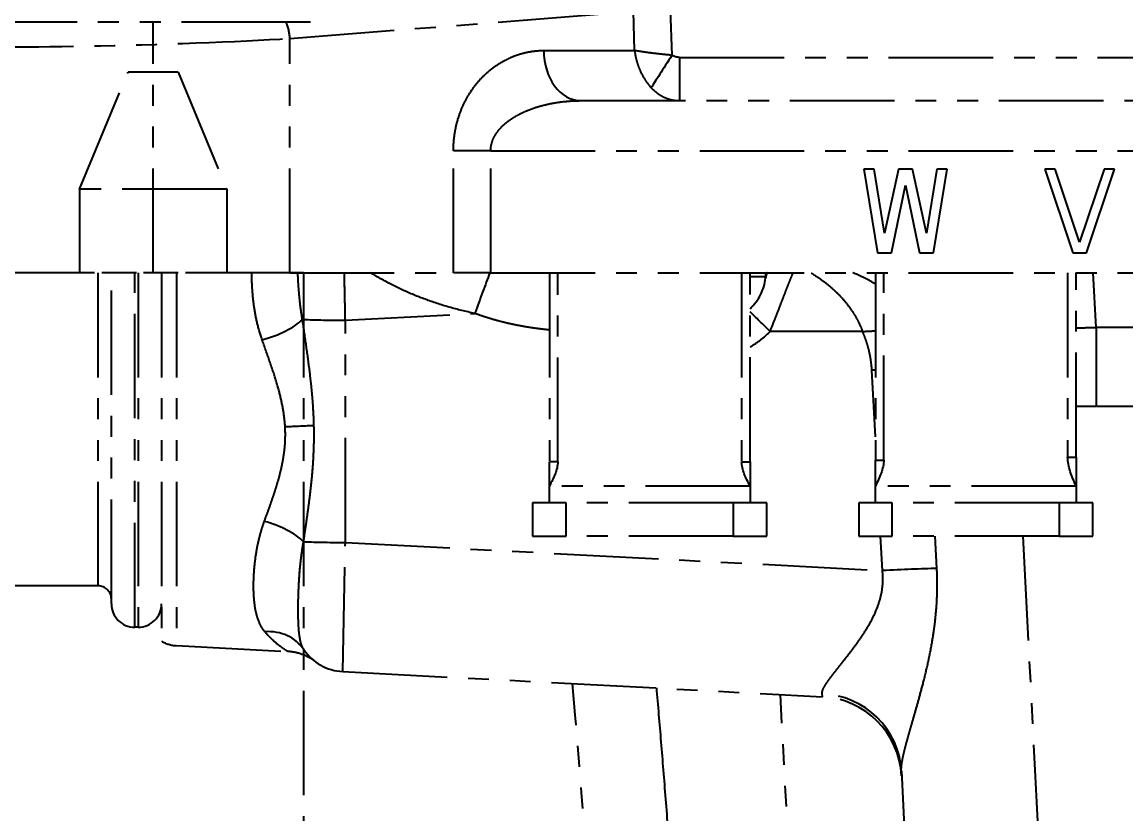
# Model space of a CAD drawing. Header units: inches. Extents: x 0 to 77285, y -118 to 40065.
# Drawn here: x 69320.9 to 69386.9, y 25472.9 to 25520.2 of the extents above; entities that cross this region are included whole.
import ezdxf

# ---------------------------------------------------------------- set-up
doc = ezdxf.new("R2010")
doc.units = ezdxf.units.IN
doc.header["$LTSCALE"] = 5
doc.header["$MEASUREMENT"] = 0
doc.linetypes.add('PHANTOM', pattern=[2.5, 1.25, -0.25, 0.25, -0.25, 0.25, -0.25])
doc.layers.add('66', color=6, linetype='PHANTOM')
doc.styles.add('SCI', font='')
doc.styles.get('SCI').set_extended_font_data('Gulim')
doc.dimstyles.new('SCH', dxfattribs={"dimtxt": 2.5, "dimasz": 2, "dimexe": 1.25, "dimexo": 0.625, "dimtad": 1, "dimdec": 8, "dimtxsty": 'SCI', "dimcen": 2.5, "dimclrd": 4, "dimclre": 4, "dimclrt": 7, "dimadec": 8, "dimazin": 2, "dimtfac": 1, "dimtdec": 8, "dimtmove": 0, "dimatfit": 3, "dimfxl": 1, "dimarcsym": 0})

# ---------------------------------------------------------------- blocks, each defined once
blk = doc.blocks.new('A$C7a536cec')
for p, q in [((37.6, 123), (40.5, 130)), ((43.5, 130), (40.5, 130)), ((43.5, 130), (46.4, 123)), ((37.6, 123), (37.6, 118)), ((46.4, 123), (37.6, 123)), ((46.4, 123), (46.4, 118)), ((51, 118), (33, 118)), ((51, 118), (51, 35))]:
    blk.add_line(p, q)
blk = doc.blocks.new('A$C70e98cdd')
for p, q in [((-132.324, 109.522), (-111.777, 111.129)), ((-111.704, 108.8), (-111.777, 111.129)), ((-109.462, 108.516), (-109.547, 111.234)), ((-132.549, 110.5), (-150.992, 110.5)), ((-140.499, 95.5), (-140.499, 110.5)), ((-131.08, 110.5), (-132.549, 110.5)), ((-132.324, 95.5), (-132.324, 109.522)), ((-117.136, 108.8), (-111.704, 108.8)), ((-109.008, 108.387), (-61.199, 108.387)), ((-109.008, 108.387), (-109.008, 105.8)), ((-120.545, 107.456), (-120.545, 107.455)), ((-114.907, 105.8), (-55.824, 105.8)), ((-120.309, 102.8), (-122.539, 102.8)), ((-122.539, 95.5), (-122.539, 102.8)), ((-120.309, 102.8), (-57.227, 102.8)), ((-120.309, 95.5), (-120.309, 102.8)), ((-97.999, 101.7), (-97.165, 96.7)), ((-97.374, 101.7), (-97.999, 101.7)), ((-96.749, 97.87), (-97.374, 101.7)), ((-95.915, 101.7), (-96.749, 97.87)), ((-95.082, 101.7), (-95.915, 101.7)), ((-94.249, 97.87), (-95.082, 101.7)), ((-93.624, 101.7), (-94.249, 97.87)), ((-93.832, 96.7), (-92.999, 101.7)), ((-92.999, 101.7), (-93.624, 101.7)), ((-86.54, 101.7), (-87.165, 101.7)), ((-87.165, 101.7), (-85.499, 96.7)), ((-85.082, 97.338), (-86.54, 101.7)), ((-83.624, 101.7), (-85.082, 97.338)), ((-84.665, 96.7), (-82.999, 101.7)), ((-82.999, 101.7), (-83.624, 101.7)), ((-96.332, 96.7), (-95.499, 100.743)), ((-95.499, 100.743), (-94.665, 96.7)), ((-97.165, 96.7), (-96.332, 96.7)), ((-94.665, 96.7), (-93.832, 96.7)), ((-85.499, 96.7), (-84.665, 96.7)), ((-132.324, 95.5), (-151.499, 95.5)), ((-143.799, 95.5), (-143.799, 76.775)), ((-142.999, 75.7), (-142.999, 95.5)), ((-141.599, 74.3), (-141.599, 95.5)), ((-141.399, 95.5), (-141.399, 74.3)), ((-139.999, 95.5), (-139.999, 73.466)), ((-139.103, 95.5), (-139.103, 73.201)), ((-132.324, 95.5), (-122.539, 95.5)), ((-120.309, 95.5), (-122.539, 95.5)), ((-120.309, 95.5), (-57.227, 95.5)), ((-116.799, 95.5), (-116.799, 84.192)), ((-116.299, 84.192), (-116.299, 95.5)), ((-105.299, 95.5), (-105.299, 84.2)), ((-104.799, 84.2), (-104.799, 95.5)), ((-104.799, 95.275), (-103.883, 95.275)), ((-97.299, 95.5), (-97.299, 84.301)), ((-96.799, 84.301), (-96.799, 95.5)), ((-85.799, 95.5), (-85.799, 84.482)), ((-85.299, 84.482), (-85.299, 95.5)), ((-84.102, 92.238), (-84.273, 95.5)), ((-129.004, 92.668), (-121.265, 93.073)), ((-129.004, 79.374), (-129.004, 92.668)), ((-98.068, 91.991), (-103.598, 91.989)), ((-77.799, 92.238), (-84.102, 92.238)), ((-84.102, 92.238), (-84.102, 87.5)), ((-97.299, 85.697), (-97.507, 89.672)), ((-84.102, 87.5), (-85.299, 87.5)), ((-77.799, 87.5), (-84.102, 87.5)), ((-116.799, 82.75), (-116.799, 84.192)), ((-116.299, 84.192), (-116.799, 84.192)), ((-105.299, 84.2), (-104.799, 84.2)), ((-104.799, 84.2), (-104.799, 82.75)), ((-97.299, 82.75), (-97.299, 84.301)), ((-97.299, 84.301), (-96.799, 84.301)), ((-85.799, 84.482), (-85.299, 84.482)), ((-85.299, 84.482), (-85.299, 82.75)), ((-116.799, 81.75), (-116.799, 82.75)), ((-104.799, 82.75), (-116.799, 82.75)), ((-104.799, 82.75), (-104.799, 81.75)), ((-85.299, 82.75), (-97.299, 82.75)), ((-97.299, 81.75), (-97.299, 82.75)), ((-85.299, 82.75), (-85.299, 81.75)), ((-115.799, 81.75), (-117.799, 81.75)), ((-117.799, 81.75), (-117.799, 79.75)), ((-105.799, 81.75), (-115.799, 81.75)), ((-115.799, 79.75), (-115.799, 81.75)), ((-103.799, 81.75), (-105.799, 81.75)), ((-105.799, 81.75), (-105.799, 79.75)), ((-103.799, 79.75), (-103.799, 81.75)), ((-96.299, 81.75), (-98.299, 81.75)), ((-98.299, 81.75), (-98.299, 79.75)), ((-86.299, 81.75), (-96.299, 81.75)), ((-96.299, 79.75), (-96.299, 81.75)), ((-84.299, 81.75), (-86.299, 81.75)), ((-86.299, 81.75), (-86.299, 79.75)), ((-84.299, 79.75), (-84.299, 81.75)), ((-129.156, 71.651), (-129.004, 79.374)), ((-129.004, 79.374), (-96.878, 77.69)), ((-117.799, 79.75), (-115.799, 79.75)), ((-105.799, 79.75), (-115.799, 79.75)), ((-105.799, 79.75), (-103.799, 79.75)), ((-98.299, 79.75), (-96.299, 79.75)), ((-96.878, 77.69), (-96.986, 79.75)), ((-86.299, 79.75), (-96.299, 79.75)), ((-93.622, 77.819), (-93.723, 79.75)), ((-88.487, 79.75), (-87.456, 60.081)), ((-86.299, 79.75), (-84.299, 79.75)), ((-143.799, 76.775), (-155.399, 76.775)), ((-141.399, 74.3), (-141.599, 74.3)), ((-139.103, 73.201), (-132.453, 72.852)), ((-129.156, 71.651), (-100.463, 70.147)), ((-102.233, 56.081), (-102.977, 70.279)), ((-100.463, 70.147), (-100.485, 70.33)), ((-95.747, 65.712), (-95.445, 59.942))]:
    blk.add_line(p, q)
for centre, radius, start, end in [((-106.844, 95.55), 3, 312.9866, 353.0279), ((-100.039, 90.03), 3, 41.25675, 41.25761), ((-143.799, 75.975), 0.8, 0, 90), ((-141.599, 75.7), 1.4, 180, 270), ((-141.399, 75.7), 1.4, 270, 0), ((-138.999, 75.198), 2, 240, 267), ((-128.999, 74.647), 3, 214.09226, 267), ((-100.725, 65.154), 5, 3, 87)]:
    blk.add_arc(centre, radius, start, end)
for centre, major_axis, ratio, start_param, end_param in [((-133.81, 109.522), (0.156, -1.994), 0.742129, 1.512816, 2.02456), ((-140.499, 109.497), (11, 0.334), 0.030292, 3.140673, 5.549228), ((-114.907, 108.8), (0, -3), 0.743145, 4.712389, 6.283185), ((-109.462, 108.428), (-1.369, -2.092), 0.019123, 4.683186, 5.819164), ((-121.275, 92.899), (-1.733, -4.69), 0.010387, 4.128266, 4.679013), ((-100.91, 95), (0, -3), 0.995135, 4.544941, 4.620593), ((-100.888, 94.822), (-2.978, 0.364), 0.909684, 6.166022, 6.283185), ((-100.904, 94.719), (-2.953, 0.53), 0.856135, 6.182689, 6.283174), ((-100.904, 94.719), (-2.953, 0.53), 0.856135, 6.283174, 6.283189), ((-101.659, 92.741), (1.758, 2.431), 0.32694, 0.545304, 0.54532), ((-103.603, 91.884), (-2.114, 2.128), 0.025899, 4.735863, 5.339086), ((-134.141, 92.664), (-2.886, -0.82), 0.388518, 1.514899, 2.548724), ((-128.999, 92.772), (3, 0), 0.034899, 3.68279, 4.71056), ((-84.091, 92.5), (8.999, 0.262), 0.02902, 4.576949, 4.710327), ((-104.004, 90.168), (0.105, 2.998), 0.005913, 1.053225, 1.053342), ((-97.516, 89.497), (-4.993, -0.262), 0.034756, 4.66691, 4.708732), ((-132.762, 86.3), (-2.997, -0.139), 0.002426, 1.6231, 2.249563), ((-134.004, 79.363), (-2.876, 0.855), 0.42156, 3.794807, 4.782878), ((-128.999, 79.479), (3, 0), 0.034899, 3.725679, 4.71056), ((-96.887, 77.516), (-4.993, -0.262), 0.034756, 3.997655, 4.708732), ((-133.967, 71.284), (2.484, 1.682), 0.877767, 0.000018, 0.980358), ((-133.967, 71.284), (2.484, 1.682), 0.877767, 0.000006, 0.000018), ((-133.932, 71.232), (2.467, 1.707), 0.880424, 0.000006, 0.00001), ((-100.741, 65.451), (4.993, 0.262), 0.977053, 0, 1.468463)]:
    blk.add_ellipse(centre, major_axis=major_axis, ratio=ratio, start_param=start_param, end_param=end_param)
for points, knots in [([(-119.615, 108.131), (-119.47, 108.214), (-119.323, 108.289), (-119.175, 108.356), (-119.026, 108.424), (-118.876, 108.483), (-118.722, 108.536)], [0.6666667, 0.6666667, 0.6666667, 0.6666667, 0.7333333, 0.7333333, 0.7333333, 0.8, 0.8, 0.8, 0.8]), ([(-110.45, 108.615), (-110.609, 108.634), (-110.763, 108.653), (-110.911, 108.674), (-111.059, 108.694), (-111.201, 108.715), (-111.333, 108.736)], [0.4, 0.4, 0.4, 0.4, 0.6, 0.6, 0.6, 0.8, 0.8, 0.8, 0.8]), ([(-109.462, 108.516), (-109.629, 108.529), (-109.796, 108.545), (-109.962, 108.562), (-110.127, 108.579), (-110.29, 108.597), (-110.45, 108.615)], [0.0000007, 0.0000007, 0.0000007, 0.0000007, 0.2, 0.2, 0.2, 0.4, 0.4, 0.4, 0.4]), ([(-109.008, 108.387), (-109.041, 108.387), (-109.106, 108.391), (-109.199, 108.406), (-109.292, 108.432), (-109.381, 108.468), (-109.436, 108.499), (-109.462, 108.516)], [0.0000051, 0.0000051, 0.0000051, 0.0000051, 0.2, 0.4, 0.6, 0.8, 1, 1, 1, 1]), ([(-120.865, 107.142), (-120.732, 107.282), (-120.597, 107.411), (-120.46, 107.53), (-120.323, 107.648), (-120.184, 107.757), (-120.043, 107.857)], [0.4666667, 0.4666667, 0.4666667, 0.4666667, 0.5333333, 0.5333333, 0.5333333, 0.6, 0.6, 0.6, 0.6]), ([(-111.463, 107.81), (-111.403, 107.651), (-111.334, 107.498), (-111.257, 107.351), (-111.179, 107.204), (-111.094, 107.064), (-111.001, 106.934), (-110.909, 106.803), (-110.809, 106.681), (-110.704, 106.569)], [0.4, 0.4, 0.4, 0.4, 0.6, 0.6, 0.6, 0.8, 0.8, 0.8, 1, 1, 1, 1]), ([(-118.231, 105.165), (-118.094, 105.224), (-117.955, 105.279), (-117.814, 105.329), (-117.673, 105.379), (-117.53, 105.424), (-117.385, 105.466), (-117.24, 105.507), (-117.094, 105.545), (-116.945, 105.578), (-116.797, 105.612), (-116.646, 105.642), (-116.492, 105.668)], [0.5333333, 0.5333333, 0.5333333, 0.5333333, 0.6, 0.6, 0.6, 0.6666667, 0.6666667, 0.6666667, 0.7333333, 0.7333333, 0.7333333, 0.8, 0.8, 0.8, 0.8]), ([(-122.51, 103.417), (-122.49, 103.626), (-122.461, 103.838), (-122.419, 104.056), (-122.377, 104.274), (-122.323, 104.497), (-122.252, 104.727), (-122.182, 104.958), (-122.095, 105.195), (-121.992, 105.429)], [0.0666667, 0.0666667, 0.0666667, 0.0666667, 0.1333333, 0.1333333, 0.1333333, 0.2, 0.2, 0.2, 0.2666667, 0.2666667, 0.2666667, 0.2666667]), ([(-120.189, 103.428), (-120.147, 103.537), (-120.093, 103.648), (-120.023, 103.764), (-119.952, 103.879), (-119.866, 103.998), (-119.763, 104.115)], [0.1333333, 0.1333333, 0.1333333, 0.1333333, 0.2, 0.2, 0.2, 0.2666667, 0.2666667, 0.2666667, 0.2666667]), ([(-103.863, 95.233), (-103.864, 95.246), (-103.865, 95.257), (-103.868, 95.264), (-103.872, 95.271), (-103.876, 95.275), (-103.883, 95.275)], [0.3333333, 0.3333333, 0.3333333, 0.3333333, 0.6666667, 0.6666667, 0.6666667, 1, 1, 1, 1]), ([(-103.781, 95.5), (-103.788, 95.485), (-103.794, 95.47), (-103.828, 95.379), (-103.846, 95.308), (-103.857, 95.249)], [0.34864587, 0.34864587, 0.34864587, 0.34864587, 0.36053279, 0.36053279, 0.42195923, 0.42195923, 0.42195923, 0.42195923]), ([(-101.096, 95.47), (-100.96, 95.386), (-100.83, 95.3), (-100.704, 95.213), (-100.564, 95.116), (-100.43, 95.018), (-100.302, 94.918)], [0.1428571, 0.1428571, 0.1428571, 0.1428571, 0.2104867, 0.2104867, 0.2104867, 0.2857143, 0.2857143, 0.2857143, 0.2857143]), ([(-97.299, 94.833), (-97.319, 94.845), (-97.73, 95.092), (-98.181, 95.312), (-98.626, 95.494), (-98.641, 95.5)], [0.4734482, 0.4734482, 0.4734482, 0.4734482, 0.4818306, 0.6424408, 0.6481897, 0.6481897, 0.6481897, 0.6481897]), ([(-122.789, 93.449), (-123.281, 93.589), (-123.758, 93.745), (-124.223, 93.916), (-124.687, 94.087), (-125.139, 94.273), (-125.571, 94.471)], [0.2, 0.2, 0.2, 0.2, 0.4, 0.4, 0.4, 0.6, 0.6, 0.6, 0.6]), ([(-102.82, 93.981), (-102.794, 94.048), (-102.768, 94.115), (-102.742, 94.18), (-102.691, 94.313), (-102.641, 94.442), (-102.593, 94.567)], [0.4285714, 0.4285714, 0.4285714, 0.4285714, 0.475968, 0.475968, 0.475968, 0.5714286, 0.5714286, 0.5714286, 0.5714286]), ([(-133.984, 91.499), (-134.101, 91.835), (-134.195, 92.165), (-134.271, 92.491), (-134.347, 92.817), (-134.406, 93.138), (-134.452, 93.443), (-134.497, 93.747), (-134.529, 94.036), (-134.551, 94.312)], [0, 0, 0, 0, 0.0909091, 0.0909091, 0.0909091, 0.1818182, 0.1818182, 0.1818182, 0.2727273, 0.2727273, 0.2727273, 0.2727273]), ([(-116.799, 92.083), (-116.945, 92.097), (-117.252, 92.13), (-117.716, 92.19), (-118.211, 92.267), (-118.709, 92.358), (-119.204, 92.462), (-119.693, 92.58), (-120.179, 92.713), (-120.692, 92.87), (-121.07, 93.001), (-121.265, 93.073)], [0.2621445, 0.2621445, 0.2621445, 0.2621445, 0.3333333, 0.4166667, 0.5, 0.5833333, 0.6666667, 0.75, 0.8333333, 0.9166667, 1, 1, 1, 1]), ([(-133.178, 89.151), (-133.291, 89.513), (-133.419, 89.891), (-133.556, 90.283), (-133.692, 90.675), (-133.838, 91.08), (-133.984, 91.499)], [0.6, 0.6, 0.6, 0.6, 0.8, 0.8, 0.8, 1, 1, 1, 1]), ([(-131.022, 88.597), (-131.062, 88.997), (-131.111, 89.419), (-131.167, 89.86), (-131.223, 90.302), (-131.287, 90.762), (-131.356, 91.239)], [0.4, 0.4, 0.4, 0.4, 0.6, 0.6, 0.6, 0.8, 0.8, 0.8, 0.8]), ([(-97.71, 90.975), (-97.719, 91.01), (-97.729, 91.046), (-97.739, 91.081), (-97.773, 91.203), (-97.812, 91.329), (-97.857, 91.46)], [0.6, 0.6, 0.6, 0.6, 0.6455335, 0.6455335, 0.6455335, 0.8, 0.8, 0.8, 0.8]), ([(-132.699, 87.176), (-132.746, 87.477), (-132.808, 87.787), (-132.888, 88.115), (-132.968, 88.443), (-133.066, 88.789), (-133.178, 89.151)], [0.2, 0.2, 0.2, 0.2, 0.4, 0.4, 0.4, 0.6, 0.6, 0.6, 0.6]), ([(-133.252, 82.314), (-133.19, 82.503), (-133.13, 82.692), (-133.073, 82.883), (-133.016, 83.075), (-132.962, 83.269), (-132.912, 83.466), (-132.862, 83.664), (-132.815, 83.864), (-132.773, 84.075), (-132.731, 84.287), (-132.693, 84.508), (-132.663, 84.741)], [0.3333333, 0.3333333, 0.3333333, 0.3333333, 0.4444444, 0.4444444, 0.4444444, 0.5555556, 0.5555556, 0.5555556, 0.6666667, 0.6666667, 0.6666667, 0.7777778, 0.7777778, 0.7777778, 0.7777778]), ([(-134.34, 78.69), (-134.301, 78.936), (-134.255, 79.174), (-134.205, 79.402), (-134.154, 79.629), (-134.097, 79.847), (-134.037, 80.052)], [0.7, 0.7, 0.7, 0.7, 0.8, 0.8, 0.8, 0.9, 0.9, 0.9, 0.9]), ([(-131.795, 76.595), (-131.783, 76.877), (-131.767, 77.152), (-131.748, 77.415), (-131.728, 77.679), (-131.706, 77.931), (-131.68, 78.169), (-131.655, 78.407), (-131.626, 78.63), (-131.596, 78.839)], [0.6, 0.6, 0.6, 0.6, 0.7, 0.7, 0.7, 0.8, 0.8, 0.8, 0.9, 0.9, 0.9, 0.9]), ([(-93.629, 75.767), (-93.608, 76.125), (-93.597, 76.475), (-93.596, 76.817), (-93.596, 77.159), (-93.604, 77.493), (-93.622, 77.819)], [0.8823529, 0.8823529, 0.8823529, 0.8823529, 0.9411765, 0.9411765, 0.9411765, 1, 1, 1, 1]), ([(-134.315, 75.082), (-134.367, 75.283), (-134.405, 75.496), (-134.432, 75.717), (-134.46, 75.937), (-134.476, 76.165), (-134.485, 76.403), (-134.493, 76.64), (-134.494, 76.889), (-134.485, 77.146)], [0.2, 0.2, 0.2, 0.2, 0.3, 0.3, 0.3, 0.4, 0.4, 0.4, 0.5, 0.5, 0.5, 0.5]), ([(-131.635, 73.289), (-131.676, 73.416), (-131.709, 73.563), (-131.735, 73.732), (-131.761, 73.9), (-131.78, 74.09), (-131.794, 74.297), (-131.807, 74.504), (-131.816, 74.729), (-131.82, 74.971), (-131.825, 75.214), (-131.825, 75.475), (-131.82, 75.75), (-131.816, 76.025), (-131.808, 76.313), (-131.795, 76.595)], [0.1, 0.1, 0.1, 0.1, 0.2, 0.2, 0.2, 0.3, 0.3, 0.3, 0.4, 0.4, 0.4, 0.5, 0.5, 0.5, 0.6, 0.6, 0.6, 0.6]), ([(-93.886, 73.533), (-93.822, 73.919), (-93.768, 74.298), (-93.725, 74.671), (-93.682, 75.043), (-93.65, 75.409), (-93.629, 75.767)], [0.7647059, 0.7647059, 0.7647059, 0.7647059, 0.8235294, 0.8235294, 0.8235294, 0.8823529, 0.8823529, 0.8823529, 0.8823529]), ([(-132.486, 72.872), (-132.514, 72.89), (-132.562, 72.921), (-132.632, 72.968), (-132.703, 73.016), (-132.796, 73.081), (-132.912, 73.169)], [0.6, 0.6, 0.6, 0.6, 0.7, 0.7, 0.7, 0.8, 0.8, 0.8, 0.8]), ([(-130.807, 72.253), (-130.808, 72.254), (-130.808, 72.254), (-130.815, 72.259), (-130.817, 72.261), (-130.826, 72.267), (-130.828, 72.269), (-130.834, 72.273), (-130.838, 72.276), (-130.845, 72.281), (-130.849, 72.284), (-130.872, 72.301), (-130.892, 72.315), (-130.932, 72.343), (-130.952, 72.356), (-131.032, 72.408), (-131.094, 72.445), (-131.346, 72.585), (-131.547, 72.67), (-131.982, 72.799), (-132.218, 72.84), (-132.454, 72.852)], [0, 0, 0, 0, 0.0179403, 0.0179403, 0.0246914, 0.0246914, 0.0268655, 0.0268655, 0.0286759, 0.0286759, 0.0304843, 0.0304843, 0.0378447, 0.0378447, 0.0450221, 0.0450221, 0.0665581, 0.0665581, 0.1314907, 0.1314907, 0.2024393, 0.2024393, 0.2024393, 0.2024393]), ([(-99.346, 72.106), (-99.241, 72.238), (-99.126, 72.383), (-99.002, 72.541), (-98.878, 72.699), (-98.745, 72.871), (-98.605, 73.058)], [0.4705882, 0.4705882, 0.4705882, 0.4705882, 0.5294118, 0.5294118, 0.5294118, 0.5882353, 0.5882353, 0.5882353, 0.5882353]), ([(-94.627, 70.255), (-94.544, 70.563), (-94.456, 70.896), (-94.367, 71.251), (-94.279, 71.607), (-94.191, 71.984), (-94.109, 72.369)], [0.5882353, 0.5882353, 0.5882353, 0.5882353, 0.6470588, 0.6470588, 0.6470588, 0.7058824, 0.7058824, 0.7058824, 0.7058824]), ([(-100.205, 70.982), (-100.16, 71.048), (-100.111, 71.118), (-100.056, 71.194), (-100, 71.27), (-99.938, 71.353), (-99.868, 71.444)], [0.2352941, 0.2352941, 0.2352941, 0.2352941, 0.2941176, 0.2941176, 0.2941176, 0.3529412, 0.3529412, 0.3529412, 0.3529412]), ([(-100.42, 70.611), (-100.394, 70.666), (-100.362, 70.727), (-100.326, 70.789), (-100.29, 70.851), (-100.249, 70.915), (-100.205, 70.982)], [0.1176471, 0.1176471, 0.1176471, 0.1176471, 0.1764706, 0.1764706, 0.1764706, 0.2352941, 0.2352941, 0.2352941, 0.2352941]), ([(-95.071, 68.682), (-95.008, 68.901), (-94.939, 69.14), (-94.865, 69.401), (-94.791, 69.663), (-94.711, 69.946), (-94.627, 70.255)], [0.4705882, 0.4705882, 0.4705882, 0.4705882, 0.5294118, 0.5294118, 0.5294118, 0.5882353, 0.5882353, 0.5882353, 0.5882353]), ([(-110.11, 67.228), (-110.018, 66.116), (-109.927, 64.976), (-109.834, 63.795), (-109.741, 62.614), (-109.646, 61.39), (-109.549, 60.107), (-109.452, 58.823), (-109.353, 57.479), (-109.252, 56.081)], [0.7, 0.7, 0.7, 0.7, 0.8, 0.8, 0.8, 0.9, 0.9, 0.9, 1, 1, 1, 1]), ([(-95.657, 66.489), (-95.635, 66.594), (-95.611, 66.7), (-95.585, 66.812), (-95.558, 66.923), (-95.529, 67.039), (-95.496, 67.166)], [0.1764706, 0.1764706, 0.1764706, 0.1764706, 0.2352941, 0.2352941, 0.2352941, 0.2941176, 0.2941176, 0.2941176, 0.2941176])]:
    blk.add_open_spline(points, degree=3, knots=knots)
for points in [[(-118.722, 108.536), (-118.568, 108.588), (-118.411, 108.633), (-118.247, 108.672)], [(-118.247, 108.672), (-118.083, 108.71), (-117.911, 108.742), (-117.726, 108.764)], [(-117.726, 108.764), (-117.542, 108.787), (-117.344, 108.8), (-117.136, 108.8)], [(-111.333, 108.736), (-111.466, 108.757), (-111.59, 108.778), (-111.704, 108.8)], [(-111.704, 108.8), (-111.683, 108.632), (-111.653, 108.464), (-111.613, 108.298)], [(-111.613, 108.298), (-111.573, 108.132), (-111.522, 107.968), (-111.463, 107.81)], [(-120.043, 107.857), (-119.902, 107.957), (-119.759, 108.048), (-119.615, 108.131)], [(-121.259, 106.677), (-121.128, 106.849), (-120.998, 107.001), (-120.865, 107.142)], [(-121.646, 106.104), (-121.521, 106.315), (-121.39, 106.505), (-121.259, 106.677)], [(-110.704, 106.569), (-110.608, 106.468), (-110.507, 106.376), (-110.401, 106.294)], [(-121.992, 105.429), (-121.889, 105.663), (-121.77, 105.894), (-121.646, 106.104)], [(-116.492, 105.668), (-116.339, 105.694), (-116.182, 105.717), (-116.018, 105.736)], [(-116.018, 105.736), (-115.853, 105.755), (-115.681, 105.771), (-115.497, 105.782)], [(-115.497, 105.782), (-115.312, 105.793), (-115.115, 105.8), (-114.907, 105.8)], [(-110.401, 106.294), (-110.394, 106.288), (-110.387, 106.283), (-110.379, 106.277)], [(-110.379, 106.277), (-110.28, 106.202), (-110.177, 106.135), (-110.071, 106.077)], [(-110.071, 106.077), (-110.056, 106.068), (-110.04, 106.06), (-110.024, 106.052)], [(-110.024, 106.052), (-109.926, 106.001), (-109.826, 105.958), (-109.726, 105.923)], [(-109.726, 105.923), (-109.702, 105.915), (-109.678, 105.907), (-109.653, 105.899)], [(-109.653, 105.899), (-109.561, 105.87), (-109.469, 105.848), (-109.374, 105.832)], [(-109.374, 105.832), (-109.341, 105.826), (-109.308, 105.821), (-109.275, 105.817)], [(-109.275, 105.817), (-109.187, 105.806), (-109.097, 105.8), (-109.008, 105.8)], [(-118.635, 104.971), (-118.503, 105.041), (-118.368, 105.106), (-118.231, 105.165)], [(-119.763, 104.115), (-119.66, 104.232), (-119.541, 104.347), (-119.416, 104.452)], [(-119.416, 104.452), (-119.291, 104.557), (-119.161, 104.653), (-119.03, 104.738)], [(-119.03, 104.738), (-118.899, 104.824), (-118.768, 104.901), (-118.635, 104.971)], [(-122.539, 102.8), (-122.539, 103.002), (-122.529, 103.208), (-122.51, 103.417)], [(-120.309, 102.8), (-120.309, 102.901), (-120.3, 103.004), (-120.28, 103.108)], [(-120.28, 103.108), (-120.261, 103.213), (-120.231, 103.319), (-120.189, 103.428)], [(-134.595, 95.108), (-134.599, 95.241), (-134.601, 95.372), (-134.601, 95.5)], [(-134.551, 94.312), (-134.574, 94.588), (-134.588, 94.851), (-134.595, 95.108)], [(-131.826, 95.087), (-131.833, 95.227), (-131.84, 95.365), (-131.846, 95.5)], [(-131.804, 94.733), (-131.812, 94.853), (-131.819, 94.971), (-131.826, 95.087)], [(-129.045, 94.789), (-129.05, 95.028), (-129.055, 95.266), (-129.059, 95.5)], [(-126.803, 95.094), (-127.044, 95.227), (-127.275, 95.363), (-127.497, 95.5)], [(-125.571, 94.471), (-126.003, 94.669), (-126.416, 94.879), (-126.803, 95.094)], [(-103.857, 95.249), (-103.859, 95.24), (-103.862, 95.219), (-103.866, 95.186)], [(-103.866, 95.186), (-103.864, 95.204), (-103.863, 95.22), (-103.863, 95.233)], [(-102.497, 94.81), (-102.458, 94.91), (-102.42, 95.007), (-102.382, 95.1)], [(-102.382, 95.1), (-102.345, 95.193), (-102.309, 95.283), (-102.273, 95.37)], [(-102.273, 95.37), (-102.255, 95.414), (-102.237, 95.457), (-102.219, 95.5)], [(-101.143, 95.5), (-101.127, 95.49), (-101.111, 95.48), (-101.096, 95.47)], [(-131.775, 94.36), (-131.786, 94.486), (-131.795, 94.61), (-131.804, 94.733)], [(-129.044, 94.695), (-129.044, 94.726), (-129.045, 94.758), (-129.045, 94.789)], [(-129.025, 93.75), (-129.031, 94.071), (-129.038, 94.384), (-129.044, 94.695)], [(-102.593, 94.567), (-102.56, 94.65), (-102.529, 94.731), (-102.497, 94.81)], [(-100.302, 94.918), (-100.166, 94.811), (-100.036, 94.704), (-99.913, 94.595)], [(-99.913, 94.595), (-99.816, 94.509), (-99.723, 94.423), (-99.634, 94.337)], [(-131.713, 93.723), (-131.737, 93.935), (-131.758, 94.149), (-131.775, 94.36)], [(-103.007, 93.494), (-102.943, 93.659), (-102.881, 93.822), (-102.82, 93.981)], [(-99.634, 94.337), (-99.47, 94.178), (-99.32, 94.017), (-99.182, 93.856)], [(-99.182, 93.856), (-99.149, 93.818), (-99.117, 93.78), (-99.086, 93.741)], [(-131.697, 93.581), (-131.702, 93.628), (-131.708, 93.676), (-131.713, 93.723)], [(-131.57, 92.718), (-131.62, 93.004), (-131.662, 93.291), (-131.697, 93.581)], [(-129.024, 93.702), (-129.025, 93.718), (-129.025, 93.734), (-129.025, 93.75)], [(-129.004, 92.668), (-129.011, 93.017), (-129.018, 93.364), (-129.024, 93.702)], [(-121.265, 93.073), (-121.788, 93.183), (-122.296, 93.308), (-122.789, 93.449)], [(-103.29, 92.766), (-103.211, 92.966), (-103.136, 93.161), (-103.062, 93.352)], [(-103.062, 93.352), (-103.044, 93.399), (-103.025, 93.447), (-103.007, 93.494)], [(-99.086, 93.741), (-98.922, 93.542), (-98.778, 93.343), (-98.65, 93.146)], [(-98.65, 93.146), (-98.616, 93.093), (-98.582, 93.039), (-98.55, 92.986)], [(-131.356, 91.239), (-131.424, 91.715), (-131.497, 92.208), (-131.57, 92.718)], [(-103.598, 91.989), (-103.502, 92.228), (-103.408, 92.463), (-103.319, 92.691)], [(-103.319, 92.691), (-103.309, 92.716), (-103.299, 92.741), (-103.29, 92.766)], [(-98.55, 92.986), (-98.464, 92.844), (-98.386, 92.702), (-98.316, 92.561)], [(-98.316, 92.561), (-98.306, 92.542), (-98.296, 92.522), (-98.287, 92.502)], [(-98.287, 92.502), (-98.202, 92.329), (-98.13, 92.158), (-98.068, 91.991)], [(-98.259, 92.444), (-98.259, 92.444), (-98.259, 92.444), (-98.259, 92.444)], [(-104.198, 91.47), (-103.998, 91.62), (-103.797, 91.791), (-103.598, 91.989)], [(-98.068, 91.991), (-97.811, 92.008), (-97.553, 92.021), (-97.299, 92.03)], [(-97.914, 91.616), (-97.959, 91.738), (-98.01, 91.863), (-98.068, 91.991)], [(-104.783, 91.079), (-104.593, 91.19), (-104.397, 91.319), (-104.198, 91.47)], [(-97.857, 91.46), (-97.875, 91.512), (-97.894, 91.564), (-97.914, 91.616)], [(-104.799, 91.07), (-104.793, 91.073), (-104.788, 91.076), (-104.783, 91.079)], [(-97.623, 90.596), (-97.647, 90.718), (-97.676, 90.844), (-97.71, 90.975)], [(-97.61, 90.53), (-97.614, 90.552), (-97.618, 90.574), (-97.623, 90.596)], [(-97.549, 90.141), (-97.565, 90.271), (-97.585, 90.398), (-97.61, 90.53)], [(-97.545, 90.108), (-97.546, 90.119), (-97.548, 90.13), (-97.549, 90.141)], [(-97.507, 89.672), (-97.515, 89.82), (-97.528, 89.967), (-97.545, 90.108)], [(-130.927, 87.451), (-130.951, 87.819), (-130.982, 88.197), (-131.022, 88.597)], [(-132.605, 86.3), (-132.621, 86.581), (-132.652, 86.874), (-132.699, 87.176)], [(-130.88, 86.382), (-130.888, 86.725), (-130.904, 87.083), (-130.927, 87.451)], [(-132.599, 85.48), (-132.588, 85.74), (-132.589, 86.014), (-132.605, 86.3)], [(-130.877, 85.379), (-130.872, 85.696), (-130.872, 86.031), (-130.88, 86.382)], [(-132.663, 84.741), (-132.633, 84.975), (-132.61, 85.22), (-132.599, 85.48)], [(-130.909, 84.475), (-130.894, 84.761), (-130.883, 85.061), (-130.877, 85.379)], [(-130.964, 83.658), (-130.943, 83.917), (-130.924, 84.189), (-130.909, 84.475)], [(-116.299, 84.192), (-116.299, 83.711), (-116.549, 83.231), (-116.799, 82.75)], [(-104.799, 82.75), (-105.049, 83.233), (-105.299, 83.717), (-105.299, 84.2)], [(-96.799, 84.301), (-96.799, 83.784), (-97.049, 83.267), (-97.299, 82.75)], [(-85.299, 82.75), (-85.549, 83.327), (-85.799, 83.904), (-85.799, 84.482)], [(-131.034, 82.911), (-131.009, 83.153), (-130.985, 83.4), (-130.964, 83.658)], [(-131.114, 82.195), (-131.086, 82.43), (-131.059, 82.669), (-131.034, 82.911)], [(-133.444, 81.749), (-133.379, 81.935), (-133.314, 82.124), (-133.252, 82.314)], [(-131.204, 81.494), (-131.173, 81.727), (-131.143, 81.959), (-131.114, 82.195)], [(-133.642, 81.195), (-133.575, 81.38), (-133.509, 81.563), (-133.444, 81.749)], [(-131.3, 80.799), (-131.267, 81.028), (-131.235, 81.261), (-131.204, 81.494)], [(-134.037, 80.052), (-133.977, 80.258), (-133.913, 80.452), (-133.847, 80.633)], [(-133.847, 80.633), (-133.778, 80.821), (-133.709, 81.009), (-133.642, 81.195)], [(-131.399, 80.115), (-131.365, 80.344), (-131.332, 80.569), (-131.3, 80.799)], [(-131.501, 79.421), (-131.467, 79.654), (-131.432, 79.886), (-131.399, 80.115)], [(-131.596, 78.839), (-131.566, 79.049), (-131.534, 79.244), (-131.501, 79.421)], [(-134.435, 77.93), (-134.411, 78.19), (-134.379, 78.444), (-134.34, 78.69)], [(-134.485, 77.146), (-134.477, 77.404), (-134.46, 77.67), (-134.435, 77.93)], [(-96.85, 77.072), (-96.844, 77.283), (-96.854, 77.489), (-96.878, 77.69)], [(-96.916, 76.426), (-96.877, 76.646), (-96.856, 76.861), (-96.85, 77.072)], [(-97.085, 75.753), (-97.011, 75.982), (-96.955, 76.206), (-96.916, 76.426)], [(-97.362, 75.056), (-97.252, 75.292), (-97.16, 75.525), (-97.085, 75.753)], [(-134.115, 74.516), (-134.197, 74.692), (-134.263, 74.881), (-134.315, 75.082)], [(-97.737, 74.345), (-97.599, 74.58), (-97.472, 74.82), (-97.362, 75.056)], [(-133.81, 74.031), (-133.932, 74.18), (-134.032, 74.341), (-134.115, 74.516)], [(-133.316, 73.509), (-133.469, 73.65), (-133.638, 73.822), (-133.81, 74.031)], [(-98.171, 73.664), (-98.023, 73.88), (-97.875, 74.11), (-97.737, 74.345)], [(-132.912, 73.169), (-133.027, 73.257), (-133.164, 73.368), (-133.316, 73.509)], [(-131.483, 72.965), (-131.544, 73.055), (-131.594, 73.162), (-131.635, 73.289)], [(-98.605, 73.058), (-98.465, 73.246), (-98.319, 73.448), (-98.171, 73.664)], [(-94.109, 72.369), (-94.027, 72.754), (-93.951, 73.147), (-93.886, 73.533)], [(-132.454, 72.852), (-132.454, 72.852), (-132.464, 72.858), (-132.486, 72.872)], [(-132.454, 72.852), (-132.454, 72.852), (-132.454, 72.852), (-132.454, 72.852)], [(-99.634, 71.744), (-99.547, 71.854), (-99.451, 71.974), (-99.346, 72.106)], [(-99.868, 71.444), (-99.798, 71.535), (-99.721, 71.635), (-99.634, 71.744)], [(-114.239, 55.983), (-114.599, 60.968), (-114.987, 65.951), (-115.418, 70.931)], [(-110.399, 70.668), (-110.394, 70.612), (-110.39, 70.557), (-110.385, 70.501)], [(-110.385, 70.501), (-110.292, 69.423), (-110.201, 68.339), (-110.11, 67.228)], [(-100.485, 70.33), (-100.489, 70.368), (-100.485, 70.411), (-100.474, 70.458)], [(-100.474, 70.458), (-100.463, 70.504), (-100.445, 70.555), (-100.42, 70.611)], [(-95.244, 68.082), (-95.192, 68.265), (-95.134, 68.463), (-95.071, 68.682)], [(-95.384, 67.583), (-95.342, 67.735), (-95.296, 67.9), (-95.244, 68.082)], [(-95.496, 67.166), (-95.463, 67.294), (-95.426, 67.431), (-95.384, 67.583)], [(-95.743, 65.93), (-95.737, 66.009), (-95.726, 66.095), (-95.712, 66.189)], [(-95.712, 66.189), (-95.697, 66.283), (-95.678, 66.385), (-95.657, 66.489)], [(-95.747, 65.712), (-95.751, 65.777), (-95.749, 65.85), (-95.743, 65.93)]]:
    blk.add_open_spline(points, degree=3)
blk = doc.blocks.new('A$Cb4de0983')
at = {"layer": '66'}
for name, p in [('A$C70e98cdd', (0, 22.5)), ('A$C7a536cec', (-182.5, 0))]:
    blk.add_blockref(name, p, dxfattribs=at)
blk = doc.blocks.new('*D845')
at = {"color": 4, "lineweight": -2, "transparency": 16777216}
for p, q in [((69285.723, 25381.355), (69285.723, 25597.983)), ((69652.723, 25381.355), (69652.723, 25597.983)), ((69295.723, 25591.733), (69642.723, 25591.733))]:
    blk.add_line(p, q, dxfattribs=at)
at = {"color": 4, "transparency": 16777216}
for points in [[(69295.723, 25593.399), (69295.723, 25590.066), (69285.723, 25591.733)], [(69642.723, 25593.399), (69642.723, 25590.066), (69652.723, 25591.733)]]:
    blk.add_solid(points, dxfattribs=at)
at = {"layer": 'Defpoints', "color": 0, "transparency": 16777216}
for p in [(69652.723, 25591.733), (69285.723, 25378.23, -2129.449), (69652.723, 25378.23, -2129.449)]:
    blk.add_point(p, dxfattribs=at)
at = {"color": 7, "transparency": 16777216, "insert": (69469.223, 25601.274), "char_height": 12.5, "attachment_point": 5, "style": 'SCI'}
blk.add_mtext('367', dxfattribs=at)

msp = doc.modelspace()

# ---------------------------------------------------------------- block references
msp.add_blockref('A$Cb4de0983', (69469.22286911, 25387.23021317, -2129.44904594))

# ---------------------------------------------------------------- dimensions: what is measured, and where the dimension line sits
dim = msp.add_linear_dim(base=(69652.7228691058, 25591.7326379582), p1=(69285.7228691058, 25378.2302131725, -2129.4490459262), p2=(69652.7228691058, 25378.2302131725, -2129.4490459262), dimstyle='SCH', override={"dimscale": 5})
dim.commit()
dim.dimension.update_dxf_attribs({"geometry": '*D845', "text_midpoint": (69469.2228691058, 25601.2740826986)})

doc.saveas('drawing.dxf')
